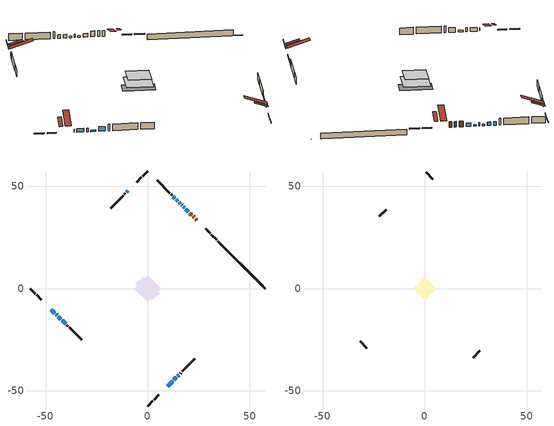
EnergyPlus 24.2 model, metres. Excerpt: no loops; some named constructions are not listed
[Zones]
conditioned space
 floor outside (Floor1 construction): -3.87,0 0,3.87 3.87,0 0,-3.87 z1.08
 floor adiabatic (AdiabaticFloorConstruction): -6.59,0 0,6.59 6.59,0 0,-6.59 z1.08
 floor foundation (Slab1 construction): -5.8,2.27 -2.27,5.8 5.8,-2.27 2.27,-5.8 z-1.01
 wall outside (RimJoist1 construction): 0,-57.55 2.5,-55.06 / -57.55,0 -55.06,-2.5 / 0,57.55 -2.5,55.06 / 33.71,23.85 31.21,26.34 z1.08:1.38
 wall outside (RimJoist2 construction): 3.15,-54.4 5.41,-52.14 / -54.4,-3.15 -52.14,-5.41 / -3.15,54.4 -5.41,52.14 / 30.55,27 28.29,29.26 z1.08:1.38
 wall outside (AdiabaticWallConstruction 1): 24.01,33.55 23.41,34.15 / 22.75,34.8 22.28,35.28 / 21.62,35.93 20.57,36.98 z1.08:3.11
 wall outside (AdiabaticWallConstruction): -47.86,-9.7 -47.82,-9.74 / 16.79,40.76 16.61,40.95 z1.08:2.3; 19.92,37.64 18.71,38.84 / 14.7,42.85 13.89,43.66 z1.08:2.35; -47.16,-10.39 -45.49,-12.06 z1.08:2.38; -44.84,-12.72 -44.44,-13.11 z1.08:2.45; -43.78,-13.77 -42.56,-14.99 / 9.7,-47.86 12.14,-45.42 z1.08:1.61; 18.06,39.49 17.45,40.11 / 15.95,41.6 15.36,42.2 z1.08:1.62; -41.91,-15.65 -40.24,-17.32 / -9.7,47.86 -10.33,47.23 z1.08:2.71; 12.79,-44.76 13.98,-43.57 z1.08:2.05; 14.63,-42.92 15.18,-42.38 z1.08:2; 13.24,44.32 12.54,45.02 z1.08:2.32
 wall outside (Wall1 construction): 15.83,-41.72 16.28,-41.28 / -39.58,-17.97 -39.13,-18.42 / -10.98,46.57 -11.43,46.12 / 11.88,45.67 11.43,46.12 z1.08:3.52
 wall outside (Wall2 construction): 16.93,-40.62 23.08,-34.48 / -38.48,-19.08 -32.33,-25.22 / -12.09,45.47 -18.23,39.32 / 10.78,46.78 4.64,52.92 z1.08:3.52
 wall foundation (FoundationWall1 construction): 34.36,23.19,-1.01 34.36,23.19,1.08 55.23,2.32,1.08 55.23,2.32,-0.96 57.55,0,-0.96 57.55,0,-1.01
 window (WindowConstruction 9): -47.86,-9.7 -47.82,-9.73 z1.08:2.3
 window (WindowConstruction 6): 19.92,37.64 18.71,38.84 z1.08:2.35
 window (WindowConstruction 7): -47.16,-10.39 -45.49,-12.06 z1.08:2.38
 window (WindowConstruction 8): -44.83,-12.72 -44.44,-13.11 z1.08:2.45
 window (WindowConstruction 11): -43.78,-13.77 -42.56,-14.99 z1.08:1.61
 window (WindowConstruction 12): 9.7,-47.86 12.14,-45.42 z1.08:1.61
 window (WindowConstruction 13): 18.06,39.5 17.45,40.11 z1.08:1.61
 window (WindowConstruction 10): 16.79,40.76 16.61,40.94 z1.08:2.3
 window (WindowConstruction 14): 15.95,41.6 15.36,42.19 z1.08:1.61
 window (WindowConstruction): -41.91,-15.65 -40.24,-17.32 z1.08:2.7
 window (WindowConstruction 1): -9.7,47.86 -10.33,47.23 z1.08:2.7
 window (WindowConstruction 2): 12.79,-44.76 13.98,-43.57 z1.08:2.05
 window (WindowConstruction 3): 14.64,-42.92 15.17,-42.38 z1.08:1.99
 window (WindowConstruction 4): 14.7,42.85 13.89,43.66 z1.08:2.35
 window (WindowConstruction 5): 13.24,44.32 12.54,45.02 z1.08:2.32
 door (Door): 24.01,33.55 23.41,34.15 z1.08:3.11
 door (Door 1): 22.75,34.8 22.28,35.27 z1.08:3.11
 door (Door 2): 21.62,35.93 20.57,36.98 z1.08:3.11
 ceiling adiabatic (AdiabaticFloorConstruction): 0,-6.59 6.59,0 0,6.59 -6.59,0 z1.08
 roof outside (Roof1 construction): 6.93,-50.63,3.52 3.67,-47.37,5.06 2.81,-48.22,5.06 6.07,-51.48,3.52; -50.63,-6.93,3.52 -47.37,-3.67,5.06 -48.22,-2.81,5.06 -51.48,-6.07,3.52; -6.93,50.63,3.52 -3.67,47.37,5.06 -2.81,48.22,5.06 -6.07,51.48,3.52; 26.78,30.78,3.52 23.52,27.52,5.06 24.38,26.66,5.06 27.64,29.92,3.52
attic - vented
 floor to conditioned space (Floor2 construction Reversed): -5.67,0 0,5.67 5.67,0 0,-5.67 z3.52
 wall outside (Wall3 construction): 23.73,-33.82 27.06,-30.5 / -31.68,-25.88 -28.36,-29.2 / -18.89,38.67 -22.21,35.35 / 3.98,53.58 0.66,56.9 z1.08:3.52
 roof outside (Roof2 construction): 9.04,-48.51,3.52 3.51,-42.98,6.12 2.06,-44.44,6.12 7.58,-49.97,3.52; -48.51,-9.04,3.52 -42.98,-3.51,6.12 -44.44,-2.06,6.12 -49.97,-7.58,3.52; -9.04,48.51,3.52 -3.51,42.98,6.12 -2.06,44.44,6.12 -7.58,49.97,3.52; 24.66,32.89,3.52 19.14,27.36,6.12 20.59,25.91,6.12 26.12,31.43,3.52
[Material] Roughness=Rough; Thermal Absorptance=0.9
Name | Thickness {m} | Conductivity {W/m-K} | Density {kg/m3} | Specific Heat {J/kg-K} | Solar Absorptance | Visible Absorptance
ceiling loosefill ins | 0.169333 | 0.0480833 | 16.02 | 1046.75 | 0.7 | 0.7
ceiling stud and cavity | 0.1397 | 0.562663 | 65.682 | 1177.47 | 0.7 | 0.7
gypsum board | 0.0127 | 0.160291 | 801 | 837.4 | 0.6 | 0.6
[Construction]
Floor2 construction: ceiling loosefill ins, ceiling stud and cavity, gypsum board
[EnergyManagementSystem:Program]
fridge_schedule_program: Set Tin = fridge_tin_s*(9.0/5.0)+32.0; Set fridge_schedule_act = 0; If (Hour == 0); Set fridge_schedule_act = (-0.487+0.019*Tin); ElseIf (Hour == 1); Set fridge_schedule_act = (-0.34+0.016*Tin); ElseIf (Hour == 2); Set fridge_schedule_act = (-0.37+0.017*Tin); ElseIf (Hour == 3); Set fridge_schedule_act = (-0.361+0.016*Tin); ElseIf (Hour == 4); Set fridge_schedule_act = (-0.515+0.018*Tin); ElseIf (Hour == 5); Set fridge_schedule_act = (-0.684+0.021*Tin); ElseIf (Hour == 6); Set fridge_schedule_act = (-0.471+0.019*Tin); ElseIf (Hour == 7); Set fridge_schedule_act = (-0.159+0.015*Tin); ElseIf (Hour == 8); Set fridge_schedule_act = (-0.079+0.015*Tin); ElseIf (Hour == 9); Set fridge_schedule_act = (-0.417+0.019*Tin); ElseIf (Hour == 10); Set fridge_schedule_act = (-0.411+0.018*Tin); ElseIf (Hour == 11); Set fridge_schedule_act = (-0.386+0.018*Tin); ElseIf (Hour == 12); Set fridge_schedule_act = (-0.24+0.016*Tin); ElseIf (Hour == 13); Set fridge_schedule_act = (-0.314+0.017*Tin); ElseIf (Hour == 14); Set fridge_schedule_act = (-0.16+0.015*Tin); ElseIf (Hour == 15); Set fridge_schedule_act = (-0.121+0.015*Tin); ElseIf (Hour == 16); Set fridge_schedule_act = (-0.469+0.02*Tin); ElseIf (Hour == 17); Set fridge_schedule_act = (-0.412+0.02*Tin); ElseIf (Hour == 18); Set fridge_schedule_act = (-0.091+0.017*Tin); ElseIf (Hour == 19); Set fridge_schedule_act = (0.077+0.014*Tin); ElseIf (Hour == 20); Set fridge_schedule_act = (-0.118+0.016*Tin); ElseIf (Hour == 21); Set fridge_schedule_act = (-0.247+0.017*Tin); ElseIf (Hour == 22); Set fridge_schedule_act = (-0.445+0.019*Tin); ElseIf (Hour == 23); Set fridge_schedule_act = (-0.544+0.02*Tin); EndIf
infil_program: Set p_m = 0.14; Set p_s = 0.22; Set s_m = 270; Set s_s = 370; Set z_m = 9.99744; Set z_s = 3.1378123295946416; Set f_t = (((s_m/z_m)^p_m)*((z_s/s_s)^p_s)); Set Tdiff = tin_s-tout_s; Set dT = @Abs Tdiff; Set c = 0.0441; Set Cs = 0.0679; Set Cw = 0.1654; Set n = 0.65; Set sft = (f_t*0.3); Set temp1 = ((c*Cw)*((sft*site_vw_s)^(2*n)))^2; Set Qinf = (((c*Cs*(dT^n))^2)+temp1)^0.5; Set Qinf = (@Max Qinf 0); Set mech_vent_house_fan_sensible_load_act = 0.0; Set mech_vent_house_fan_latent_load_act = 0.0; Set OASupInPb = out_pb_s; Set OASupInTemp = tout_s; Set OASupInW = out_wt_s; Set OASupRho = (@RhoAirFnPbTdbW OASupInPb OASupInTemp OASupInW); Set OASupCp = (@CpAirFnW OASupInW); Set OASupInEnth = (@HFnTdbW OASupInTemp OASupInW); Set ZoneTemp = tin_s; Set ZoneW = win_s; Set ZoneCp = (@CpAirFnW ZoneW); Set ZoneAirEnth = (@HFnTdbW ZoneTemp ZoneW); Set mech_vent_house_fan_cfis_act = 0.0; Set QWHV_cfis_sup = 0.0; Set QWHV_cfis_suppl_sup = 0.0; Set QWHV_cfis_suppl_exh = 0.0; Set Qrange = 0; Set Qrange = Qrange + 0.0035 * mech_vent_range_fan_0_sch_s; Set Qbath = 0; Set Qbath = Qbath + 0.0024 * mech_vent_bath_fan_0_sch_s; Set Qdryer = 0; Set Qdryer = Qdryer + 0.00308 * clothes_dryer_exhaust_0_sch_s; Set QWHV_sup = 0.0; Set QWHV_exh = 0.0; Set Qsupply = QWHV_sup + QWHV_cfis_sup + QWHV_cfis_suppl_sup; Set Qexhaust = Qrange + Qbath + Qdryer + QWHV_exh + QWHV_cfis_suppl_exh; Set Qfan = (@Max Qexhaust Qsupply); Set Qducts = 0; If Qducts < 0; Set Qsupply = Qsupply - Qducts; Else; Set Qexhaust = Qexhaust + Qducts; EndIf; Set Qfan_with_ducts = (@Max Qexhaust Qsupply); Set Qimb = (@Abs (Qsupply - Qexhaust)); If Qinf + Qimb > 0; Set Qtot = Qfan_with_ducts + (Qinf^2) / (Qinf + Qimb); Else; Set Qtot = Qfan_with_ducts; EndIf; Set Qinf_adj = Qtot - Qfan; Set infil_flow_act = Qinf_adj; Set infil_program_Qinf = Qinf_adj; Set infil_program_Qfan = Qfan; Set Qload = Qfan; Set Effectiveness_Sens = 0.0; Set Effectiveness_Lat = 0.0; Set Fan_MFR = Qload * OASupRho; Set ZoneInEnth = OASupInEnth; Set ZoneInTemp = OASupInTemp; Set FanTotalToCond = Fan_MFR * (ZoneInEnth - ZoneAirEnth); Set FanSensToCond = Fan_MFR * ZoneCp * (ZoneInTemp - ZoneTemp); Set FanLatToCond = FanTotalToCond - FanSensToCond; Set mech_vent_house_fan_sensible_load_act = mech_vent_house_fan_sensible_load_act + FanSensToCond; Set mech_vent_house_fan_latent_load_act = mech_vent_house_fan_latent_load_act + FanLatToCond
natural_vent_program: Set Tin = tin_s; Set Tout = tout_s; Set Wout = out_wt_s; Set Pbar = out_pb_s; Set Phiout = (@RhFnTdbWPb Tout Wout Pbar); Set MaxHR = 0.0115; Set Tnvsp = (htg_sp_s + clg_sp_s) / 2; Set NVavail = natural_vent_s; Set ClgSsnAvail = cool_season; Set Qnv = 0; Set Qwhf = 0; Set whole_house_fan_mix_act = 0; Set whole_house_fan_act = 0; If ((Wout < MaxHR) && (Tin > Tout) && (Tin > Tnvsp) && (ClgSsnAvail > 0)); Set WHF_Flow = 0; Set Adj = (Tin-Tnvsp)/(Tin-Tout); Set Adj = (@Min Adj 1); Set Adj = (@Max Adj 0); If (WHF_Flow > 0); Set Qwhf = WHF_Flow*Adj; Set whole_house_fan_mix_act = WHF_Flow*Adj; Set WHF_W = 0; Set whole_house_fan_act = WHF_W*Adj; ElseIf (NVavail > 0); Set NVArea = 0.0; Set Cs = 0.00011541044584616964; Set Cw = 2.5148882095529063e-05; Set Tdiff = Tin-Tout; Set dT = (@Abs Tdiff); Set Vwind = site_vw_s; Set SGNV = NVArea*Adj*((((Cs*dT)+(Cw*(Vwind^2)))^0.5)/1000); Set MaxNV = 1.9866674816248324; Set Qnv = (@Min SGNV MaxNV); EndIf; EndIf; Set natural_vent_flow_act = Qnv; Set whole_house_fan_flow_act = Qwhf; Set natural_vent_program_Qnv = Qnv; Set natural_vent_program_Qwhf = Qwhf
total_airflows_program: Set total_infil_flow_rate = 0; Set total_mechvent_flow_rate = 0; Set total_natvent_flow_rate = 0; Set total_whf_flow_rate = 0; Set total_infil_flow_rate = total_infil_flow_rate + (infil_program_Qinf * 1); Set total_mechvent_flow_rate = total_mechvent_flow_rate + (infil_program_Qfan * 1); Set total_natvent_flow_rate = total_natvent_flow_rate + (natural_vent_program_Qnv * 1); Set total_whf_flow_rate = total_whf_flow_rate + (natural_vent_program_Qwhf * 1)
total_loads_program: Set loads_htg_tot = 0; Set loads_clg_tot = 0; If htg_load_cond > 0; Set loads_htg_tot = loads_htg_tot + (htg_load_cond - clg_load_cond) * 1.0; EndIf; Set loads_htg_tot = (@Max loads_htg_tot 0); If clg_load_cond > 0; Set loads_clg_tot = loads_clg_tot + (clg_load_cond - htg_load_cond) * 1.0; EndIf; Set loads_clg_tot = (@Max loads_clg_tot 0)
unmet_hours_program: Set htg_unmet_hours = 0; Set clg_unmet_hours = 0; Set unit_htg_unmet_hours = 0; If ((DayOfYear >= 1) && (DayOfYear <= 365)); Set unit_htg_unmet_hours = unit_htg_unmet_hours + conditioned_space_htg_unmet_s; If unit_htg_unmet_hours > htg_unmet_hours; Set htg_unmet_hours = unit_htg_unmet_hours; EndIf; EndIf; Set unit_clg_unmet_hours = 0; If ((DayOfYear >= 1) && (DayOfYear <= 365)); Set unit_clg_unmet_hours = unit_clg_unmet_hours + conditioned_space_clg_unmet_s; If unit_clg_unmet_hours > clg_unmet_hours; Set clg_unmet_hours = unit_clg_unmet_hours; EndIf; EndIf
water_heater_EC_adj: If WarmupFlag == 0; Set dhw_e_cons = water_heater_energy + water_heater_on_cycle_parasitic + water_heater_off_cycle_parasitic; Set water_heater_ec_adj_act = 0.0 * dhw_e_cons / 1; EndIf
[EnergyManagementSystem:ProgramCallingManager]
central_ac_and_furnace_supply_fan_disaggregate_program_calling_manager: EndOfSystemTimestepBeforeHVACReporting; central_ac_and_furnace_supply_fan_disaggregate_program
central_ac_and_furnace_supply_fan_disaggregate_program_calling_manager 1: EndOfSystemTimestepBeforeHVACReporting; central_ac_and_furnace_supply_fan_disaggregate_program_1
component_loads_program_calling_manager: EndOfZoneTimestepAfterZoneReporting; component_loads_program
fridge_schedule_program_calling_manager: BeginZoneTimestepAfterInitHeatBalance; fridge_schedule_program
infil_program_calling_manager: BeginZoneTimestepAfterInitHeatBalance; infil_program
natural_vent_program_calling_manager: BeginZoneTimestepAfterInitHeatBalance; natural_vent_program
total_airflows_program_calling_manager: EndOfZoneTimestepAfterZoneReporting; total_airflows_program
total_loads_program_calling_manager: EndOfZoneTimestepAfterZoneReporting; total_loads_program
unmet_hours_program_calling_manager: EndOfZoneTimestepBeforeZoneReporting; unmet_hours_program
water_heater_EC_adj_ProgramManager: EndOfSystemTimestepBeforeHVACReporting; water_heater_EC_adj
[EnergyManagementSystem:OutputVariable] Type of Data in Variable=Summed
Name | EMS Variable | Update Frequency | EMS Program or Subroutine | Units
central ac and furnace supply fan disaggregate clg | central_ac_and_furnace_supply_fan_clg | SystemTimestep | central_ac_and_furnace_supply_fan_disaggregate_program | J
central ac and furnace supply fan disaggregate htg primary | central_ac_and_furnace_supply_fan_primary_htg | SystemTimestep | central_ac_and_furnace_supply_fan_disaggregate_program_1 | J
loads_htg_tot_peakload_outvar; loads_htg_tot_annual_outvar; Energy Management System Output Variable 1; Energy Management System Output Variable 45 | loads_htg_tot | ZoneTimestep | total_loads_program | J
loads_clg_tot_peakload_outvar; loads_clg_tot_annual_outvar; Energy Management System Output Variable 2; Energy Management System Output Variable 46 | loads_clg_tot | ZoneTimestep | total_loads_program | J
htg_unmet_hours_annual_outvar; Energy Management System Output Variable 3 | htg_unmet_hours | ZoneTimestep | unmet_hours_program | hr
clg_unmet_hours_annual_outvar; Energy Management System Output Variable 4 | clg_unmet_hours | ZoneTimestep | unmet_hours_program | hr
loads_htg_roofs_annual_outvar; Energy Management System Output Variable 5 | loads_htg_roofs | ZoneTimestep | component_loads_program | J
loads_htg_ceilings_annual_outvar; Energy Management System Output Variable 6 | loads_htg_ceilings | ZoneTimestep | component_loads_program | J
loads_htg_walls_annual_outvar; Energy Management System Output Variable 7 | loads_htg_walls | ZoneTimestep | component_loads_program | J
loads_htg_rim_joists_annual_outvar; Energy Management System Output Variable 8 | loads_htg_rim_joists | ZoneTimestep | component_loads_program | J
loads_htg_foundation_walls_annual_outvar; Energy Management System Output Variable 9 | loads_htg_foundation_walls | ZoneTimestep | component_loads_program | J
loads_htg_doors_annual_outvar; Energy Management System Output Variable 10 | loads_htg_doors | ZoneTimestep | component_loads_program | J
loads_htg_windows_conduction_annual_outvar; Energy Management System Output Variable 11 | loads_htg_windows_conduction | ZoneTimestep | component_loads_program | J
loads_htg_windows_solar_annual_outvar; Energy Management System Output Variable 12 | loads_htg_windows_solar | ZoneTimestep | component_loads_program | J
loads_htg_skylights_conduction_annual_outvar; Energy Management System Output Variable 13 | loads_htg_skylights_conduction | ZoneTimestep | component_loads_program | J
loads_htg_skylights_solar_annual_outvar; Energy Management System Output Variable 14 | loads_htg_skylights_solar | ZoneTimestep | component_loads_program | J
loads_htg_floors_annual_outvar; Energy Management System Output Variable 15 | loads_htg_floors | ZoneTimestep | component_loads_program | J
loads_htg_slabs_annual_outvar; Energy Management System Output Variable 16 | loads_htg_slabs | ZoneTimestep | component_loads_program | J
loads_htg_internal_mass_annual_outvar; Energy Management System Output Variable 17 | loads_htg_internal_mass | ZoneTimestep | component_loads_program | J
loads_htg_infil_annual_outvar; Energy Management System Output Variable 18 | loads_htg_infil | ZoneTimestep | component_loads_program | J
loads_htg_natvent_annual_outvar; Energy Management System Output Variable 19 | loads_htg_natvent | ZoneTimestep | component_loads_program | J
loads_htg_mechvent_annual_outvar; Energy Management System Output Variable 20 | loads_htg_mechvent | ZoneTimestep | component_loads_program | J
loads_htg_whf_annual_outvar; Energy Management System Output Variable 21 | loads_htg_whf | ZoneTimestep | component_loads_program | J
loads_htg_ducts_annual_outvar; Energy Management System Output Variable 22 | loads_htg_ducts | ZoneTimestep | component_loads_program | J
loads_htg_intgains_annual_outvar; Energy Management System Output Variable 23 | loads_htg_intgains | ZoneTimestep | component_loads_program | J
loads_htg_lighting_annual_outvar; Energy Management System Output Variable 24 | loads_htg_lighting | ZoneTimestep | component_loads_program | J
loads_clg_roofs_annual_outvar; Energy Management System Output Variable 25 | loads_clg_roofs | ZoneTimestep | component_loads_program | J
loads_clg_ceilings_annual_outvar; Energy Management System Output Variable 26 | loads_clg_ceilings | ZoneTimestep | component_loads_program | J
loads_clg_walls_annual_outvar; Energy Management System Output Variable 27 | loads_clg_walls | ZoneTimestep | component_loads_program | J
loads_clg_rim_joists_annual_outvar; Energy Management System Output Variable 28 | loads_clg_rim_joists | ZoneTimestep | component_loads_program | J
loads_clg_foundation_walls_annual_outvar; Energy Management System Output Variable 29 | loads_clg_foundation_walls | ZoneTimestep | component_loads_program | J
loads_clg_doors_annual_outvar; Energy Management System Output Variable 30 | loads_clg_doors | ZoneTimestep | component_loads_program | J
loads_clg_windows_conduction_annual_outvar; Energy Management System Output Variable 31 | loads_clg_windows_conduction | ZoneTimestep | component_loads_program | J
loads_clg_windows_solar_annual_outvar; Energy Management System Output Variable 32 | loads_clg_windows_solar | ZoneTimestep | component_loads_program | J
loads_clg_skylights_conduction_annual_outvar; Energy Management System Output Variable 33 | loads_clg_skylights_conduction | ZoneTimestep | component_loads_program | J
loads_clg_skylights_solar_annual_outvar; Energy Management System Output Variable 34 | loads_clg_skylights_solar | ZoneTimestep | component_loads_program | J
loads_clg_floors_annual_outvar; Energy Management System Output Variable 35 | loads_clg_floors | ZoneTimestep | component_loads_program | J
loads_clg_slabs_annual_outvar; Energy Management System Output Variable 36 | loads_clg_slabs | ZoneTimestep | component_loads_program | J
loads_clg_internal_mass_annual_outvar; Energy Management System Output Variable 37 | loads_clg_internal_mass | ZoneTimestep | component_loads_program | J
loads_clg_infil_annual_outvar; Energy Management System Output Variable 38 | loads_clg_infil | ZoneTimestep | component_loads_program | J
loads_clg_natvent_annual_outvar; Energy Management System Output Variable 39 | loads_clg_natvent | ZoneTimestep | component_loads_program | J
loads_clg_mechvent_annual_outvar; Energy Management System Output Variable 40 | loads_clg_mechvent | ZoneTimestep | component_loads_program | J
loads_clg_whf_annual_outvar; Energy Management System Output Variable 41 | loads_clg_whf | ZoneTimestep | component_loads_program | J
loads_clg_ducts_annual_outvar; Energy Management System Output Variable 42 | loads_clg_ducts | ZoneTimestep | component_loads_program | J
loads_clg_intgains_annual_outvar; Energy Management System Output Variable 43 | loads_clg_intgains | ZoneTimestep | component_loads_program | J
loads_clg_lighting_annual_outvar; Energy Management System Output Variable 44 | loads_clg_lighting | ZoneTimestep | component_loads_program | J
[Schedule:Day:Interval]
interior lighting schedule day: No, 01:00, 0.108182, 04:00, 0.0901515, 05:00, 0.0991667, 06:00, 0.162273, 07:00, 0.270455, 08:00, 0.342576, 10:00, 0.369621, 11:00, 0.351591, 12:00, 0.333561, 13:00, 0.324545, 14:00, 0.31553, 15:00, 0.333561, 16:00, 0.369621, 17:00, 0.450758, 18:00, 0.585985, 19:00, 0.775303, 20:00, 0.955606, 21:00, 0.991667, 22:00, 0.712197, 23:00, 0.360606, 24:00, 0.162273
interior lighting schedule day 1: No, 01:00, 0.100909, 04:00, 0.0840909, 05:00, 0.0925, 06:00, 0.151364, 07:00, 0.252273, 08:00, 0.319545, 10:00, 0.344773, 11:00, 0.327955, 12:00, 0.311136, 13:00, 0.302727, 14:00, 0.294318, 15:00, 0.311136, 16:00, 0.344773, 17:00, 0.420455, 18:00, 0.546591, 19:00, 0.723182, 20:00, 0.891364, 21:00, 0.925, 22:00, 0.664318, 23:00, 0.336364, 24:00, 0.151364
interior lighting schedule day 2: No, 01:00, 0.0927273, 04:00, 0.0772727, 05:00, 0.085, 06:00, 0.139091, 07:00, 0.231818, 08:00, 0.293636, 10:00, 0.316818, 11:00, 0.301364, 12:00, 0.285909, 13:00, 0.278182, 14:00, 0.270455, 15:00, 0.285909, 16:00, 0.316818, 17:00, 0.386364, 18:00, 0.502273, 19:00, 0.664545, 20:00, 0.819091, 21:00, 0.85, 22:00, 0.610455, 23:00, 0.309091, 24:00, 0.139091
interior lighting schedule day 3: No, 01:00, 0.0845455, 04:00, 0.0704545, 05:00, 0.0775, 06:00, 0.126818, 07:00, 0.211364, 08:00, 0.267727, 10:00, 0.288864, 11:00, 0.274773, 12:00, 0.260682, 13:00, 0.253636, 14:00, 0.246591, 15:00, 0.260682, 16:00, 0.288864, 17:00, 0.352273, 18:00, 0.457955, 19:00, 0.605909, 20:00, 0.746818, 21:00, 0.775, 22:00, 0.556591, 23:00, 0.281818, 24:00, 0.126818
interior lighting schedule day 4: No, 01:00, 0.0763636, 04:00, 0.0636364, 05:00, 0.07, 06:00, 0.114545, 07:00, 0.190909, 08:00, 0.241818, 10:00, 0.260909, 11:00, 0.248182, 12:00, 0.235455, 13:00, 0.229091, 14:00, 0.222727, 15:00, 0.235455, 16:00, 0.260909, 17:00, 0.318182, 18:00, 0.413636, 19:00, 0.547273, 20:00, 0.674545, 21:00, 0.7, 22:00, 0.502727, 23:00, 0.254545, 24:00, 0.114545
interior lighting schedule day 5: No, 01:00, 0.0727273, 04:00, 0.0606061, 05:00, 0.0666667, 06:00, 0.109091, 07:00, 0.181818, 08:00, 0.230303, 10:00, 0.248485, 11:00, 0.236364, 12:00, 0.224242, 13:00, 0.218182, 14:00, 0.212121, 15:00, 0.224242, 16:00, 0.248485, 17:00, 0.30303, 18:00, 0.393939, 19:00, 0.521212, 20:00, 0.642424, 21:00, 0.666667, 22:00, 0.478788, 23:00, 0.242424, 24:00, 0.109091
interior lighting schedule day 6: No, 01:00, 0.0745455, 04:00, 0.0621212, 05:00, 0.0683333, 06:00, 0.111818, 07:00, 0.186364, 08:00, 0.236061, 10:00, 0.254697, 11:00, 0.242273, 12:00, 0.229848, 13:00, 0.223636, 14:00, 0.217424, 15:00, 0.229848, 16:00, 0.254697, 17:00, 0.310606, 18:00, 0.403788, 19:00, 0.534242, 20:00, 0.658485, 21:00, 0.683333, 22:00, 0.490758, 23:00, 0.248485, 24:00, 0.111818
interior lighting schedule day 7: No, 01:00, 0.08, 04:00, 0.0666667, 05:00, 0.0733333, 06:00, 0.12, 07:00, 0.2, 08:00, 0.253333, 10:00, 0.273333, 11:00, 0.26, 12:00, 0.246667, 13:00, 0.24, 14:00, 0.233333, 15:00, 0.246667, 16:00, 0.273333, 17:00, 0.333333, 18:00, 0.433333, 19:00, 0.573333, 20:00, 0.706667, 21:00, 0.733333, 22:00, 0.526667, 23:00, 0.266667, 24:00, 0.12
interior lighting schedule day 8: No, 01:00, 0.0890909, 04:00, 0.0742424, 05:00, 0.0816667, 06:00, 0.133636, 07:00, 0.222727, 08:00, 0.282121, 10:00, 0.304394, 11:00, 0.289545, 12:00, 0.274697, 13:00, 0.267273, 14:00, 0.259848, 15:00, 0.274697, 16:00, 0.304394, 17:00, 0.371212, 18:00, 0.482576, 19:00, 0.638485, 20:00, 0.78697, 21:00, 0.816667, 22:00, 0.586515, 23:00, 0.29697, 24:00, 0.133636
interior lighting schedule day 9: No, 01:00, 0.0972727, 04:00, 0.0810606, 05:00, 0.0891667, 06:00, 0.145909, 07:00, 0.243182, 08:00, 0.30803, 10:00, 0.332348, 11:00, 0.316136, 12:00, 0.299924, 13:00, 0.291818, 14:00, 0.283712, 15:00, 0.299924, 16:00, 0.332348, 17:00, 0.405303, 18:00, 0.526894, 19:00, 0.697121, 20:00, 0.859242, 21:00, 0.891667, 22:00, 0.640379, 23:00, 0.324242, 24:00, 0.145909
interior lighting schedule day 10: No, 01:00, 0.105455, 04:00, 0.0878788, 05:00, 0.0966667, 06:00, 0.158182, 07:00, 0.263636, 08:00, 0.333939, 10:00, 0.360303, 11:00, 0.342727, 12:00, 0.325152, 13:00, 0.316364, 14:00, 0.307576, 15:00, 0.325152, 16:00, 0.360303, 17:00, 0.439394, 18:00, 0.571212, 19:00, 0.755758, 20:00, 0.931515, 21:00, 0.966667, 22:00, 0.694242, 23:00, 0.351515, 24:00, 0.158182
interior lighting schedule day 11: No, 01:00, 0.109091, 04:00, 0.0909091, 05:00, 0.1, 06:00, 0.163636, 07:00, 0.272727, 08:00, 0.345455, 10:00, 0.372727, 11:00, 0.354545, 12:00, 0.336364, 13:00, 0.327273, 14:00, 0.318182, 15:00, 0.336364, 16:00, 0.372727, 17:00, 0.454545, 18:00, 0.590909, 19:00, 0.781818, 20:00, 0.963636, 21:00, 1, 22:00, 0.718182, 23:00, 0.363636, 24:00, 0.163636
interior lighting schedule default day; occupants schedule default day; clothes dryer schedule default day; cooking range schedule default day; mech vent bath fan 0 schedule default day; mech vent range fan 0 schedule default day; misc plug loads schedule default day; general water use schedule default day; clothes dryer exhaust 0 schedule default day; cooling season schedule day; cooling season schedule day 2; cooling season schedule default day; exterior lighting schedule default day; natural vent schedule default day: No, 24:00, 0
occupants schedule day: No, 05:00, 0.426829, 06:00, 0.719512, 07:00, 1, 08:00, 0.670732, 09:00, 0.329268, 14:00, 0.170732, 15:00, 0.231707, 16:00, 0.329268, 17:00, 0.5, 18:00, 0.670732, 19:00, 0.829268, 21:00, 1, 22:00, 0.853659, 23:00, 0.646341, 24:00, 0.426829
clothes dryer schedule day; clothes dryer exhaust 0 schedule day: No, 01:00, 0.123457, 02:00, 0.0740741, 03:00, 0.0493827, 04:00, 0.0246914, 05:00, 0.0493827, 06:00, 0.0740741, 07:00, 0.197531, 08:00, 0.395062, 09:00, 0.592593, 10:00, 0.839506, 11:00, 0.962963, 12:00, 1, 13:00, 0.91358, 14:00, 0.82716, 15:00, 0.716049, 16:00, 0.753086, 17:00, 0.679012, 18:00, 0.666667, 20:00, 0.62963, 21:00, 0.641975, 22:00, 0.666667, 23:00, 0.54321, 24:00, 0.296296
cooking range schedule day: No, 05:00, 0.0597015, 06:00, 0.11194, 07:00, 0.171642, 08:00, 0.291045, 11:00, 0.343284, 12:00, 0.402985, 13:00, 0.462687, 14:00, 0.343284, 15:00, 0.291045, 16:00, 0.402985, 17:00, 0.567164, 18:00, 1, 19:00, 0.850746, 20:00, 0.432836, 21:00, 0.291045, 22:00, 0.231343, 23:00, 0.171642, 24:00, 0.11194
mech vent bath fan 0 schedule day: No, 07:00, 0, 08:00, 1, 09:00, 0.2, 24:00, 0
mech vent range fan 0 schedule day: No, 18:00, 0, 19:00, 1, 20:00, 0.2, 24:00, 0
misc plug loads schedule day: No, 06:00, 0.705882, 07:00, 0.745098, 08:00, 0.803922, 15:00, 0.823529, 16:00, 0.862745, 17:00, 0.921569, 18:00, 0.980392, 19:00, 1, 20:00, 0.980392, 21:00, 0.941176, 22:00, 0.862745, 23:00, 0.784314, 24:00, 0.72549
general water use schedule day: No, 01:00, 0.315068, 03:00, 0.287671, 04:00, 0.342466, 05:00, 0.369863, 06:00, 0.520548, 07:00, 0.60274, 08:00, 0.534247, 10:00, 0.506849, 11:00, 0.465753, 14:00, 0.479452, 15:00, 0.534247, 16:00, 0.589041, 17:00, 0.69863, 18:00, 0.876712, 19:00, 0.890411, 20:00, 0.986301, 21:00, 1, 22:00, 0.863014, 23:00, 0.616438, 24:00, 0.465753
cooling season schedule day 1: No, 24:00, 1
exterior lighting schedule day: No, 01:00, 0.566667, 03:00, 0.524167, 05:00, 0.495833, 06:00, 0.5525, 07:00, 0.623333, 08:00, 0.580833, 09:00, 0.439167, 10:00, 0.354167, 12:00, 0.34, 13:00, 0.354167, 14:00, 0.396667, 15:00, 0.425, 16:00, 0.495833, 17:00, 0.623333, 18:00, 0.793333, 19:00, 0.906667, 20:00, 0.963333, 21:00, 0.991667, 22:00, 0.920833, 23:00, 0.793333, 24:00, 0.665833
exterior lighting schedule day 1: No, 01:00, 0.528571, 03:00, 0.488929, 05:00, 0.4625, 06:00, 0.515357, 07:00, 0.581429, 08:00, 0.541786, 09:00, 0.409643, 10:00, 0.330357, 12:00, 0.317143, 13:00, 0.330357, 14:00, 0.37, 15:00, 0.396429, 16:00, 0.4625, 17:00, 0.581429, 18:00, 0.74, 19:00, 0.845714, 20:00, 0.898571, 21:00, 0.925, 22:00, 0.858929, 23:00, 0.74, 24:00, 0.621071
exterior lighting schedule day 10: No, 01:00, 0.552381, 03:00, 0.510952, 05:00, 0.483333, 06:00, 0.538571, 07:00, 0.607619, 08:00, 0.56619, 09:00, 0.428095, 10:00, 0.345238, 12:00, 0.331429, 13:00, 0.345238, 14:00, 0.386667, 15:00, 0.414286, 16:00, 0.483333, 17:00, 0.607619, 18:00, 0.773333, 19:00, 0.88381, 20:00, 0.939048, 21:00, 0.966667, 22:00, 0.897619, 23:00, 0.773333, 24:00, 0.649048
exterior lighting schedule day 11: No, 01:00, 0.571429, 03:00, 0.528571, 05:00, 0.5, 06:00, 0.557143, 07:00, 0.628571, 08:00, 0.585714, 09:00, 0.442857, 10:00, 0.357143, 12:00, 0.342857, 13:00, 0.357143, 14:00, 0.4, 15:00, 0.428571, 16:00, 0.5, 17:00, 0.628571, 18:00, 0.8, 19:00, 0.914286, 20:00, 0.971429, 21:00, 1, 22:00, 0.928571, 23:00, 0.8, 24:00, 0.671429
exterior lighting schedule day 2: No, 01:00, 0.485714, 03:00, 0.449286, 05:00, 0.425, 06:00, 0.473571, 07:00, 0.534286, 08:00, 0.497857, 09:00, 0.376429, 10:00, 0.303571, 12:00, 0.291429, 13:00, 0.303571, 14:00, 0.34, 15:00, 0.364286, 16:00, 0.425, 17:00, 0.534286, 18:00, 0.68, 19:00, 0.777143, 20:00, 0.825714, 21:00, 0.85, 22:00, 0.789286, 23:00, 0.68, 24:00, 0.570714
exterior lighting schedule day 3: No, 01:00, 0.442857, 03:00, 0.409643, 05:00, 0.3875, 06:00, 0.431786, 07:00, 0.487143, 08:00, 0.453929, 09:00, 0.343214, 10:00, 0.276786, 12:00, 0.265714, 13:00, 0.276786, 14:00, 0.31, 15:00, 0.332143, 16:00, 0.3875, 17:00, 0.487143, 18:00, 0.62, 19:00, 0.708571, 20:00, 0.752857, 21:00, 0.775, 22:00, 0.719643, 23:00, 0.62, 24:00, 0.520357
exterior lighting schedule day 4: No, 01:00, 0.4, 03:00, 0.37, 05:00, 0.35, 06:00, 0.39, 07:00, 0.44, 08:00, 0.41, 09:00, 0.31, 10:00, 0.25, 12:00, 0.24, 13:00, 0.25, 14:00, 0.28, 15:00, 0.3, 16:00, 0.35, 17:00, 0.44, 18:00, 0.56, 19:00, 0.64, 20:00, 0.68, 21:00, 0.7, 22:00, 0.65, 23:00, 0.56, 24:00, 0.47
exterior lighting schedule day 5: No, 01:00, 0.380952, 03:00, 0.352381, 05:00, 0.333333, 06:00, 0.371429, 07:00, 0.419048, 08:00, 0.390476, 09:00, 0.295238, 10:00, 0.238095, 12:00, 0.228571, 13:00, 0.238095, 14:00, 0.266667, 15:00, 0.285714, 16:00, 0.333333, 17:00, 0.419048, 18:00, 0.533333, 19:00, 0.609524, 20:00, 0.647619, 21:00, 0.666667, 22:00, 0.619048, 23:00, 0.533333, 24:00, 0.447619
exterior lighting schedule day 6: No, 01:00, 0.390476, 03:00, 0.36119, 05:00, 0.341667, 06:00, 0.380714, 07:00, 0.429524, 08:00, 0.400238, 09:00, 0.302619, 10:00, 0.244048, 12:00, 0.234286, 13:00, 0.244048, 14:00, 0.273333, 15:00, 0.292857, 16:00, 0.341667, 17:00, 0.429524, 18:00, 0.546667, 19:00, 0.624762, 20:00, 0.66381, 21:00, 0.683333, 22:00, 0.634524, 23:00, 0.546667, 24:00, 0.45881
exterior lighting schedule day 7: No, 01:00, 0.419048, 03:00, 0.387619, 05:00, 0.366667, 06:00, 0.408571, 07:00, 0.460952, 08:00, 0.429524, 09:00, 0.324762, 10:00, 0.261905, 12:00, 0.251429, 13:00, 0.261905, 14:00, 0.293333, 15:00, 0.314286, 16:00, 0.366667, 17:00, 0.460952, 18:00, 0.586667, 19:00, 0.670476, 20:00, 0.712381, 21:00, 0.733333, 22:00, 0.680952, 23:00, 0.586667, 24:00, 0.492381
exterior lighting schedule day 8: No, 01:00, 0.466667, 03:00, 0.431667, 05:00, 0.408333, 06:00, 0.455, 07:00, 0.513333, 08:00, 0.478333, 09:00, 0.361667, 10:00, 0.291667, 12:00, 0.28, 13:00, 0.291667, 14:00, 0.326667, 15:00, 0.35, 16:00, 0.408333, 17:00, 0.513333, 18:00, 0.653333, 19:00, 0.746667, 20:00, 0.793333, 21:00, 0.816667, 22:00, 0.758333, 23:00, 0.653333, 24:00, 0.548333
exterior lighting schedule day 9: No, 01:00, 0.509524, 03:00, 0.47131, 05:00, 0.445833, 06:00, 0.496786, 07:00, 0.560476, 08:00, 0.522262, 09:00, 0.394881, 10:00, 0.318452, 12:00, 0.305714, 13:00, 0.318452, 14:00, 0.356667, 15:00, 0.382143, 16:00, 0.445833, 17:00, 0.560476, 18:00, 0.713333, 19:00, 0.815238, 20:00, 0.86619, 21:00, 0.891667, 22:00, 0.827976, 23:00, 0.713333, 24:00, 0.59869
[Schedule:Week:Daily]
clothes dryer exhaust 0 schedule Week Rule - Jan1-Dec31: clothes dryer exhaust 0 schedule day, clothes dryer exhaust 0 schedule day, clothes dryer exhaust 0 schedule day, clothes dryer exhaust 0 schedule day, clothes dryer exhaust 0 schedule day, clothes dryer exhaust 0 schedule day, clothes dryer exhaust 0 schedule day, clothes dryer exhaust 0 schedule default day, clothes dryer exhaust 0 schedule default day, clothes dryer exhaust 0 schedule default day, clothes dryer exhaust 0 schedule default day, clothes dryer exhaust 0 schedule default day
cooling season schedule Week Rule - Jan1-May26: cooling season schedule day, cooling season schedule day, cooling season schedule day, cooling season schedule day, cooling season schedule day, cooling season schedule day, cooling season schedule day, cooling season schedule default day, cooling season schedule default day, cooling season schedule default day, cooling season schedule default day, cooling season schedule default day
cooling season schedule Week Rule - May27-Jun2: cooling season schedule day, cooling season schedule day, cooling season schedule day, cooling season schedule day, cooling season schedule day, cooling season schedule day 1, cooling season schedule day 1, cooling season schedule default day, cooling season schedule default day, cooling season schedule default day, cooling season schedule default day, cooling season schedule default day
cooling season schedule Week Rule - Jun3-Sep29: cooling season schedule day 1, cooling season schedule day 1, cooling season schedule day 1, cooling season schedule day 1, cooling season schedule day 1, cooling season schedule day 1, cooling season schedule day 1, cooling season schedule default day, cooling season schedule default day, cooling season schedule default day, cooling season schedule default day, cooling season schedule default day
cooling season schedule Week Rule - Sep30-Oct6: cooling season schedule day 1, cooling season schedule day 2, cooling season schedule day 2, cooling season schedule day 2, cooling season schedule day 2, cooling season schedule day 2, cooling season schedule day 2, cooling season schedule default day, cooling season schedule default day, cooling season schedule default day, cooling season schedule default day, cooling season schedule default day
cooling season schedule Week Rule - Oct7-Dec31: cooling season schedule day 2, cooling season schedule day 2, cooling season schedule day 2, cooling season schedule day 2, cooling season schedule day 2, cooling season schedule day 2, cooling season schedule day 2, cooling season schedule default day, cooling season schedule default day, cooling season schedule default day, cooling season schedule default day, cooling season schedule default day
exterior lighting schedule Week Rule - Aug26-Sep1: exterior lighting schedule day 7, exterior lighting schedule day 7, exterior lighting schedule day 7, exterior lighting schedule day 7, exterior lighting schedule day 7, exterior lighting schedule day 7, exterior lighting schedule day 8, exterior lighting schedule default day, exterior lighting schedule default day, exterior lighting schedule default day, exterior lighting schedule default day, exterior lighting schedule default day
exterior lighting schedule Week Rule - Sep2-Sep29: exterior lighting schedule day 8, exterior lighting schedule day 8, exterior lighting schedule day 8, exterior lighting schedule day 8, exterior lighting schedule day 8, exterior lighting schedule day 8, exterior lighting schedule day 8, exterior lighting schedule default day, exterior lighting schedule default day, exterior lighting schedule default day, exterior lighting schedule default day, exterior lighting schedule default day
exterior lighting schedule Week Rule - Sep30-Oct6: exterior lighting schedule day 8, exterior lighting schedule day 9, exterior lighting schedule day 9, exterior lighting schedule day 9, exterior lighting schedule day 9, exterior lighting schedule day 9, exterior lighting schedule day 9, exterior lighting schedule default day, exterior lighting schedule default day, exterior lighting schedule default day, exterior lighting schedule default day, exterior lighting schedule default day
exterior lighting schedule Week Rule - Oct7-Oct27: exterior lighting schedule day 9, exterior lighting schedule day 9, exterior lighting schedule day 9, exterior lighting schedule day 9, exterior lighting schedule day 9, exterior lighting schedule day 9, exterior lighting schedule day 9, exterior lighting schedule default day, exterior lighting schedule default day, exterior lighting schedule default day, exterior lighting schedule default day, exterior lighting schedule default day
exterior lighting schedule Week Rule - Oct28-Nov3: exterior lighting schedule day 9, exterior lighting schedule day 9, exterior lighting schedule day 9, exterior lighting schedule day 9, exterior lighting schedule day 10, exterior lighting schedule day 10, exterior lighting schedule day 10, exterior lighting schedule default day, exterior lighting schedule default day, exterior lighting schedule default day, exterior lighting schedule default day, exterior lighting schedule default day
exterior lighting schedule Week Rule - Nov4-Nov24: exterior lighting schedule day 10, exterior lighting schedule day 10, exterior lighting schedule day 10, exterior lighting schedule day 10, exterior lighting schedule day 10, exterior lighting schedule day 10, exterior lighting schedule day 10, exterior lighting schedule default day, exterior lighting schedule default day, exterior lighting schedule default day, exterior lighting schedule default day, exterior lighting schedule default day
exterior lighting schedule Week Rule - Nov25-Dec1: exterior lighting schedule day 10, exterior lighting schedule day 10, exterior lighting schedule day 10, exterior lighting schedule day 10, exterior lighting schedule day 10, exterior lighting schedule day 10, exterior lighting schedule day 11, exterior lighting schedule default day, exterior lighting schedule default day, exterior lighting schedule default day, exterior lighting schedule default day, exterior lighting schedule default day
exterior lighting schedule Week Rule - Dec2-Dec31: exterior lighting schedule day 11, exterior lighting schedule day 11, exterior lighting schedule day 11, exterior lighting schedule day 11, exterior lighting schedule day 11, exterior lighting schedule day 11, exterior lighting schedule day 11, exterior lighting schedule default day, exterior lighting schedule default day, exterior lighting schedule default day, exterior lighting schedule default day, exterior lighting schedule default day
natural vent schedule Week Rule - Jan1-Dec31: natural vent schedule default day, natural vent schedule default day, natural vent schedule default day, natural vent schedule default day, natural vent schedule default day, natural vent schedule default day, natural vent schedule default day, natural vent schedule default day, natural vent schedule default day, natural vent schedule default day, natural vent schedule default day, natural vent schedule default day
[Schedule:Year]
clothes dryer exhaust 0 schedule: clothes dryer exhaust 0 schedule Week Rule - Jan1-Dec31, 1, 1, 12, 31
cooling season schedule: cooling season schedule Week Rule - Jan1-May26, 1, 1, 5, 26, cooling season schedule Week Rule - May27-Jun2, 5, 27, 6, 2, cooling season schedule Week Rule - Jun3-Sep29, 6, 3, 9, 29, cooling season schedule Week Rule - Sep30-Oct6, 9, 30, 10, 6, cooling season schedule Week Rule - Oct7-Dec31, 10, 7, 12, 31
natural vent schedule: natural vent schedule Week Rule - Jan1-Dec31, 1, 1, 12, 31
